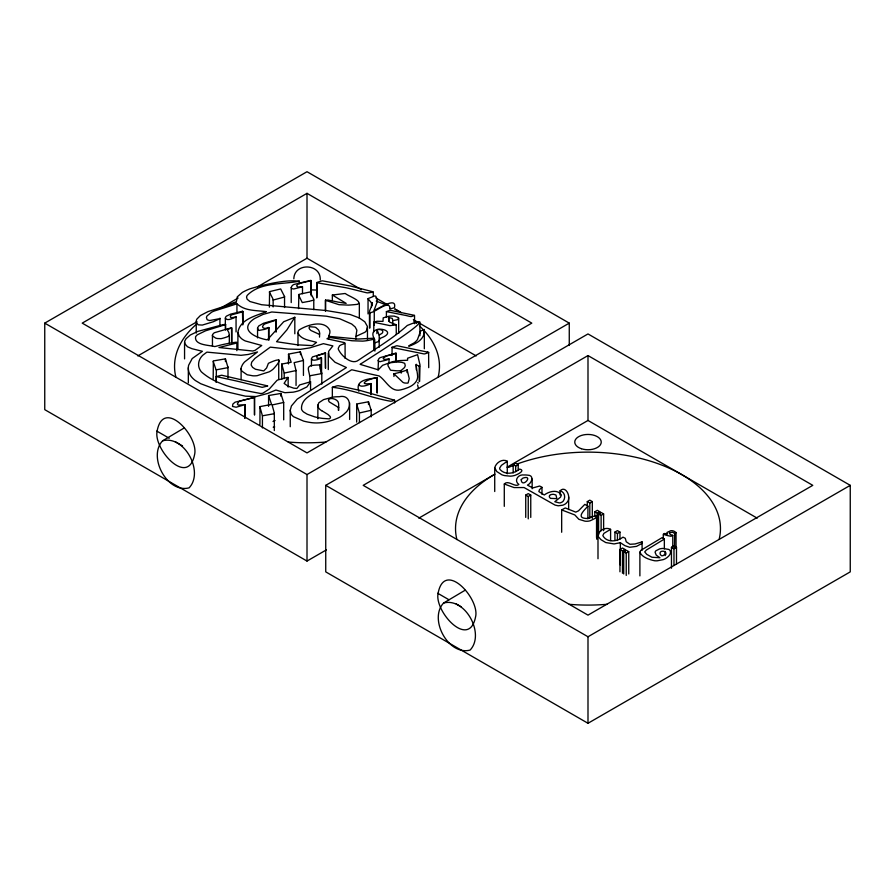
<?xml version="1.0" encoding="UTF-8"?>
<svg xmlns="http://www.w3.org/2000/svg" width="895" height="895" viewBox="0 0 895 895"><rect width="100%" height="100%" fill="white"/><g stroke="black" fill="none" stroke-linecap="round" stroke-linejoin="round"><path stroke-width="1.34" d="M269.361 307.13L269.585 291.613L280.683 288.951L284.554 296.592A2.618 1.51 0 0 1 284.364 297.073L273.143 300.049L273.143 306.929M297.979 345.548L297.979 332.325A11.042 6.377 0 0 1 299.198 329.931C307.253 324.717 324.247 319.571 329.673 330.087A22.957 13.257 0 0 1 329.819 333.007L328.857 335.927M319.604 333.264L319.526 337.124M237.902 348.983L237.902 332.481C239.815 319.291 255.701 315.913 266.341 311.661C256.596 310.285 245.342 311.225 237.533 304.278A7.529 4.352 0 0 0 237.287 304.043L237.186 303.953M229.288 335.11L229.288 335.714A2.651 1.533 0 0 1 228.952 336.218L225.26 337.527A49.426 28.539 0 0 1 221.031 338.679L217.34 338.523A11.109 6.41 0 0 1 215.628 338.075L212.585 335.983A4.9 2.83 0 0 1 212.507 334.898L213.301 333.634A8.76 5.057 0 0 1 214.531 332.683L229.668 328.286A12.687 7.317 0 0 0 230.395 328.096L231.57 327.738L231.57 342.606M317.87 418.849L317.87 405.099L318.855 402.739L323.598 399.617L332.795 397.134A22.979 13.268 0 0 1 339.127 396.742C350.404 394.001 352.462 407.617 344.933 413.233A28.674 16.558 0 0 1 339.227 417.462C329.785 421.959 318.889 424.252 308.506 422.171A48.833 28.192 0 0 1 303.528 421.075L293.605 416.746A16.714 9.655 0 0 1 290.964 413.658L290.248 410.212L291.423 405.938L297.241 399.103L346.41 367.532L335.01 362.251L329.159 356.378L328.566 351.433L332.884 345.895L323.408 343.658L309.883 347.864L300.362 349.374L287.977 349.072L270.29 347.148L254.941 358.403L251.719 362.128L251.126 364.959L252.591 367.375L255.489 369.243L263.745 370.933L266.598 367.968L268.377 363.392A1.913 1.108 0 0 1 268.69 363.18C277.842 358.984 284.107 357.217 273.4 368.908A25.787 14.891 0 0 1 269.16 371.839L257.156 375.676A14.197 8.2 0 0 1 252.882 375.81L247.165 374.759L242.03 371.246A12.038 6.947 0 0 1 241.348 367.174L242.344 364.97A30.777 17.766 0 0 1 244.693 361.882L257.525 351.948L248.273 354.454L240.979 355.315L207.316 352.16A1.264 0.727 0 0 0 206.711 352.272L202.841 355.181A28.539 16.479 0 0 0 199.876 359.141A35.062 20.238 0 0 0 198.6 365.115A30.005 17.329 0 0 0 201.319 371.817C217.34 386.025 240.14 389.526 260.546 393.487A5.034 2.909 0 0 0 262.951 393.151L269.317 389.012L276.566 380.856A5.079 2.931 0 0 1 277.584 380.028L287.474 377.388M257.547 337.885L257.559 327.962L258.778 325.925L263.499 323.263L273.512 320.455A9.655 5.571 0 0 1 274.25 320.242L276.275 320.018L276.275 331.027M368.046 313.932L368.046 298.606L374.569 295.965A1.756 1.018 0 0 1 375.855 296.368L376.974 298.919A25.653 14.812 0 0 1 376.918 302.667L374.289 309.737L374.244 325.377M319.772 364.925L320.197 365.35A9.565 5.527 0 0 1 320.32 365.786L321.629 373.618L310.431 375.654A1.555 0.906 0 0 1 310.028 375.643L310.017 375.654M356.657 422.138L356.725 403.992L368.494 401.777L371.145 410.29L359.421 412.975L359.421 422.608M268.578 406.352L268.578 395.534L280.851 393.453L283.625 402.481L272.102 404.965L274.262 412.752L273.87 413.781L262.425 415.806L262.425 427.967M213.178 378.865L213.357 360.931L225.428 358.85L227.934 367.308A1.421 0.817 0 0 1 227.52 367.711L216.523 369.792M332.347 295.014L344.911 293.515A2.372 1.365 0 0 1 345.526 293.649C347.405 295.63 363.583 301.302 357.497 304.322A105.33 60.815 0 0 1 348.457 305.117L339.037 304.692L326.149 300.519A5.851 3.379 0 0 1 325.713 300.34L327.973 300.038L335.032 301.47A159.545 92.107 0 0 0 338.355 302.152L346.164 303.383L332.347 295.014L332.347 300.519M293.828 278.804C294.276 262.347 321.081 263.41 320.253 279.866M504.288 506.346L504.288 484.016C508.248 479.519 515.162 487.887 518.887 484.486C513.573 480.783 518.104 474.026 524.011 474.976A12.027 6.947 0 0 1 527.479 475.122C534.651 475.077 531.943 483.121 527.446 485.124L532.749 487.943L539.685 486.03L541.978 487.35L541.978 494.331M676.049 547.941L676.038 532.536L675.087 533.207M561.668 509.926L565.26 507.957L575.787 512.13L578.45 510.877L584.827 504.377L587.914 506.134C583.797 510.743 575.06 518.608 587.836 518.507C594.996 514.603 602.883 515.274 590.04 520.812A7.686 4.43 0 0 1 584.938 521.158L578.841 519.29L575.228 515.363A3.994 2.305 0 0 0 574.724 514.905L561.668 509.926L561.668 532.256M369.467 327.839L369.467 312.702C368.953 309.681 374.032 303.808 371.492 302.801L368.046 298.796M560.057 495.013L560.057 490.829C566.054 484.62 571.849 498.202 566.871 502.487A10.382 5.997 0 0 1 562.798 505.205L558.189 505.787L555.057 505.093L524.078 487.551L514.032 487.562L504.288 484.016M311.426 365.977L311.482 358.615L312.467 356.926L325.388 352.921L325.601 368.214M373.786 331.888L373.786 322.267L377.052 321.249L382.982 321.383L383.217 317.837L388.553 316.327A72.942 42.121 0 0 1 390.198 316.092L394.214 316.114L398.275 317.501A2.092 1.208 0 0 1 398.644 318.038L397.525 319.728L392.782 320.611L392.782 324.728M610.591 529.348L603.912 533.364L602.827 535.59C606.709 543.041 617.237 541.721 622.965 537.134L625.281 538.287L626.22 541.755L629.912 544.272L635.014 543.981L642.084 541.878L641.95 543.422L636.502 546.375L629.644 547.281L624.867 545.648L620.336 542.694L614.071 543.936L605.77 542.56L600.97 539.651L598.073 536.407C597.905 530.668 605.591 526.461 610.591 529.348L610.591 540.513M288.47 363.952L288.548 354.084L300.094 351.892M287.977 377.41L284.118 383.396L287.899 386.114L293.728 388.173L296.883 388.452L299.691 384.928L310.565 381.773L306.929 386.92L299.389 390.556A30.933 17.866 0 0 1 293.112 392.178L284.901 392.704L275.928 390.019L267.538 393.498L256.104 396.552L245.431 396.172L214.766 389.001L200.715 383.709L195.334 380.509A32.298 18.65 0 0 1 190.053 374.748L189.069 372.555A40.756 23.527 0 0 1 188.61 365.283L192.201 358.548L202.393 351.287L191.966 348.703L187.469 346.757L184.75 343.59L184.739 341.107L186.059 338.713L190.322 334.998L197.75 331.418L222.273 324.863A12.496 7.216 0 0 1 224.488 324.471L225.641 324.572L225.641 330.076M196.24 333.085L196.24 322.077A14.611 8.435 0 0 1 196.9 319.079L200.379 315.555L208.099 311.561L236.202 302.599L237.264 296.849L242.344 292.43A52.078 30.061 0 0 1 249.772 288.895C263.756 284.599 286.825 279.229 298.829 281.265C281.701 284.666 260.288 282.014 247.199 295.384A15.327 8.849 0 0 0 246.561 297.14L247.109 299.21L249.962 301.525L261.541 304.725L325.959 310.509L350.135 314.503L359.242 317.915L364.813 321.797L367.397 326.429L366.749 330.143A13.884 8.01 0 0 1 364.858 332.302L355.919 336.397L356.87 330.188L355.158 326.966L351.724 324.035L339.798 318.788L326.384 316.192L271.756 311.986L263.074 314.413L254.739 318.43A34.178 19.735 0 0 0 250.41 321.842C240.777 332.134 259.472 338.702 267.314 339.854L283.704 321.741L294.813 317.266L294.813 333.779M665.153 551.421C666.115 554.385 661.931 557.786 660.376 554.587C657.926 549.429 668.979 550.414 665.153 555.605M298.55 308.618L298.863 294.41L310.017 291.971L313.697 298.941A5.527 3.188 0 0 1 313.776 299.624L313.787 309.681M259.908 424.487L260.009 406.598L271.565 404.417L268.578 395.534M639.891 575.899L639.891 552.181L640.764 550.403L662.132 537.615L664.347 538.891L664.358 548.836M494.722 491.523L494.722 467.794C495.908 462.793 502.375 458.307 507.275 461.249L507.275 473.802M300.261 351.892L303.394 360.45L294.119 362.654L296.01 370.564L284.207 373.081L284.207 378.585M389.951 307.858C388.911 299.355 374.177 313.563 369.467 312.702M389.884 308.171L389.694 309.077L394.113 307.813A1.331 0.772 0 0 0 394.449 307.634C397.257 295.999 378.205 309.055 374.244 310.252M358.906 391.328C354.442 379.267 370.183 378.82 377.22 377.869L377.22 393.006M388.475 317.971L389.661 322.144L395.568 324.493A2.584 1.488 0 0 1 396.194 324.818L396.306 334.529M388.609 317.501L392.312 318.396L392.782 320.611M664.358 539.07L646.414 550L644.713 551.924L646.749 554.341L651.918 557.238L659.939 557.742L656.236 555.124L655.095 552.293A6.623 3.826 0 0 1 655.912 550.794L659.548 548.937A11.098 6.41 0 0 1 662.77 548.422L668.677 549.407A6.064 3.502 0 0 1 670.12 550.582C671.832 553.792 668.173 557.026 665.634 558.536A14.208 8.2 0 0 1 663.184 559.632L657.21 560.807A10.718 6.187 0 0 1 654.39 560.717C649.177 559.532 642.14 557.406 639.891 552.181M378.048 369.993L378.495 359.264A8.905 5.135 0 0 1 380.14 357.631L395.78 353.156M291.222 302.577L291.222 287.452L292.05 285.863A8.626 4.978 0 0 1 293.705 284.532L310.565 280.415M419.61 381.471L420.012 364.959L417.573 354.666L407.572 358.246L407.594 360.237L400.233 360.551A32.791 18.929 0 0 0 392.267 361.793L382.579 365.328L378.294 369.825L360.092 364.343C364.276 361.546 450.677 307.623 407.27 325.478C392.513 338.914 374.96 348.949 358.526 360.17C351.645 365.574 340.592 355.17 338.232 348.938A10.024 5.784 0 0 1 338.791 347.26C338.802 344.239 345.884 344.351 344.486 342.763A5.18 2.987 0 0 0 343.479 342.416L326.977 338.791L329.091 337.348L352.082 340.76L362.609 341.129A28.047 16.2 0 0 0 368.863 340.29L374.49 339.115L374.915 351.064M328.767 336.106L328.678 339.093M328.678 336.341L358.056 339.037L373.953 338.187L373.953 350.572M294.813 317.266L286.959 329.796L276.544 341.711L297.565 344.844L311.673 345.571A2.875 1.656 0 0 0 312.769 345.302L316.55 342.382C310.095 340.346 301.279 339.787 297.979 333.175M419.61 366.346L416.007 364.701L417.182 372.465A53.901 31.112 0 0 1 417.506 374.781C418.815 381.684 412.271 386.248 406.487 388.117A30.911 17.844 0 0 1 400.266 389.963C390.589 392.088 386.047 380.588 379.234 376.001A4.195 2.428 0 0 0 378.473 375.81L351.713 369.758L322.39 387.882C314.783 393.576 300.519 397.716 301.548 409.25A13.727 7.921 0 0 0 303.562 411.98L307.242 414.217L314.581 416.824A37.489 21.648 0 0 0 322.614 418.401L329.315 418.86L330.423 417.853A5.616 3.244 0 0 0 330.21 416.533L328.275 414.698A148.111 85.506 0 0 0 321.719 410.693M396.261 361.647L396.261 353.391L385.991 356.143L383.149 358.459L384.291 359.555L389.012 358.906L386.897 359.958L380.129 361.647L378.495 361.334L378.048 360.361M225.641 324.572L205.581 330.792L197.403 334.752A14.846 8.57 0 0 0 195.558 336.811C194.349 345.291 208.692 345 214.666 346.555A3.334 1.924 0 0 0 215.393 346.443L220.483 345.112A92.241 53.252 0 0 1 235.721 342.259L236.839 342.416L236.358 343.02A16.3 9.409 0 0 1 233.852 343.781L218.951 347.528L252.726 351.008L255.041 350.381L261.776 345.492L245.342 340.973A20.607 11.903 0 0 1 241.27 338.444L239.2 336.173L237.902 332.481M254.627 397.335L240.274 401.072A5.146 2.976 0 0 0 238.573 401.978L237.365 404.037L238.204 405.088L244.973 404.674L236.123 407.236L232.499 406.431L232.845 404.081L235.094 402.179L254.627 397.335L254.627 414.911M541.978 487.35L539.417 489.755L538.857 491.568L544.272 494.98C548.993 491.377 557.607 489.017 561.4 494.991L560.538 497.117L554.788 501.759L559.039 502.856A2.126 1.231 0 0 0 560.762 502.699L561.892 502.184A7.831 4.52 0 0 0 563.246 501.088C565.931 497.542 564.801 491.914 560.057 490.829M302.499 293.649L302.499 286.769L293.683 288.995L291.804 288.604L291.222 287.452M320.734 357.888C322.01 358.235 312.892 362.095 311.426 359.096M377.22 377.869C372.219 377.388 355.662 384.962 369.937 383.709A10.863 6.276 0 0 0 370.44 383.597C371 384 359.935 388.643 358.906 384.458M162.621 440.787C147.451 456.741 167.32 493.693 189.113 487.842C204.273 471.889 184.404 434.936 162.621 440.787L184.101 428.023M443.607 603.006C428.436 618.96 448.305 655.923 470.099 650.072C485.269 634.119 465.4 597.166 443.607 603.006L465.087 590.252M325.601 353.089L317.971 355.516A4.732 2.73 0 0 0 316.897 356.49L316.942 358.123L319.179 358.324A32.768 18.918 0 0 0 319.962 358.112L320.22 358.034M507.275 461.249L501.379 465.389L499.712 467.973A6.03 3.479 0 0 0 500.148 469.64C505.406 475.301 514.245 473.634 519.659 469.069C526.517 470.58 515.665 475.569 513.126 475.827A10.035 5.795 0 0 1 510.228 476.162L504.69 475.614A14.107 8.144 0 0 1 501.804 474.742L496.747 471.52L494.722 467.794M672.783 547.93L672.783 535.367L671.004 536.284L668.129 535.713A20.495 11.825 0 0 1 666.786 535.389L663.587 534.438M326.339 549.899L307.007 561.064L44.75 409.653L44.75 323.129L307.007 171.717L569.265 323.129L569.265 345.459M307.007 193.342L82.217 323.129L307.007 452.904L531.798 323.129L307.007 193.342L307.007 258.23L361.39 289.633M137.808 355.919L197.023 321.73M219.991 308.473L238.115 298.013M257.458 286.847L307.007 258.23M44.75 323.129L307.007 474.54L569.265 323.129M325.735 485.347L587.993 333.936L850.25 485.347L850.25 571.871L587.993 723.283L325.735 571.871L325.735 485.347L587.993 636.759L850.25 485.347M587.993 355.572L363.202 485.347L587.993 615.134L812.783 485.347L587.993 355.572L587.993 420.46L757.192 518.149M418.793 518.149L494.935 474.193M507.017 467.212L587.993 420.46M513.171 472.974L513.171 464.606L515.677 463.151L518.194 464.606L518.194 470.188M513.171 464.606L515.677 466.06L518.194 464.606M525.734 517.399L525.734 495.069L528.24 493.615L530.757 495.069L530.757 517.399M525.734 495.069L528.24 496.524L530.757 495.069M587.288 505.787L587.288 501.603L589.805 500.148L592.311 501.603L592.311 518.339M587.288 501.603L589.805 503.046L592.311 501.603M594.828 515.934L594.828 511.75L597.345 510.307L599.851 511.75L599.851 514.547M594.828 511.75L597.345 513.204L599.851 511.75M598.598 534.863L598.598 513.931L601.116 512.477L603.622 513.931L603.622 530.679M598.598 513.931L601.116 515.375L603.622 513.931M614.932 540.435L614.932 532.066L617.438 530.612L619.955 532.066L619.955 539.036M614.932 532.066L617.438 533.51L619.955 532.066M619.955 571.793L619.955 549.474L622.472 548.02L624.978 549.474L624.978 552.26M619.955 549.474L622.472 550.917L624.978 549.474M623.725 573.975L623.725 551.644L626.231 550.19L628.749 551.644L628.749 573.975M623.725 551.644L626.231 553.099L628.749 551.644M663.262 538.488L663.262 534.304C663.989 531.91 669.124 535.848 666.965 533.151A2.719 1.577 0 0 1 667.111 532.391L670.803 530.713A4.721 2.719 0 0 1 672.257 530.735L672.66 530.791A4.128 2.383 0 0 1 674.136 531.238L676.038 532.536M671.463 568.224L671.463 547.292L673.98 545.838L676.486 547.292L676.486 564.04M671.463 547.292L673.98 548.747L676.486 547.292M674.517 547.494L674.707 533.42M386.405 317.121L386.405 311.617L389.023 310.632A5.538 3.2 0 0 1 390.858 310.431L412.707 314.984A12.261 7.082 0 0 0 413.11 315.062L414.295 315.297M394.606 402.963L394.606 400.21L392.122 401.027A9.129 5.269 0 0 1 390.623 401.24C372.13 398.118 354.375 390.444 335.681 387.714A24.78 14.309 0 0 0 335.099 387.636L332.347 387.278L332.347 398.286M276.275 320.018L265.088 323.822A9.185 5.303 0 0 0 263.432 325.053C260.467 328.096 265.423 329.237 267.616 327.727A18.157 10.483 0 0 0 268.086 327.581L268.914 327.783L268.914 340.156M379.189 347.26L379.189 335.099L382.008 333.309A6.466 3.737 0 0 0 382.668 332.325A7.238 4.184 0 0 0 382.78 332L382.691 330.926A2.965 1.712 0 0 0 382.21 330.389L381.348 329.931A4.464 2.573 0 0 0 379.737 329.528L376.907 329.584L376.907 333.634M273.009 421.489L275.078 420.538M423.525 329.875L423.95 329.684A16.904 9.767 0 0 1 424.331 329.517L423.581 335.178A27.924 16.121 0 0 1 422.295 337.605L421.735 338.366A29.636 17.106 0 0 1 418.054 341.868C413.3 345.134 402.023 349.072 413.736 343.121A23.919 13.817 0 0 0 417.473 339.585L420.449 331.34A4.441 2.562 0 0 1 421.187 330.781L422.708 330.188A6.131 3.535 0 0 0 423.525 329.863L423.738 329.785M332.347 387.278L337.057 385.834A5.929 3.423 0 0 1 338.634 385.767L359.432 390.287L394.606 400.21M268.914 327.783L266.028 328.901A17.665 10.192 0 0 1 264.484 329.394L258.912 330.445L257.547 328.264M407.113 370.06L403.578 371.179A49.012 28.293 0 0 1 402.426 371.593L401.642 371.85A26 15.014 0 0 1 400.445 372.219L393.934 373.797L393.934 376.493M311.192 295.797L311.192 280.672L299.489 283.402A6.466 3.737 0 0 0 297.979 284.151L296.569 285.874L297.811 286.926A4.218 2.439 0 0 0 298.818 287.049L302.499 286.769M196.24 322.077L198.108 324.829L202.315 325.075L213.312 321.752L220.181 318.564L209.587 320.544L207.17 319.761L206.443 317.591A9.856 5.694 0 0 1 207.092 315.868L211.645 312.198A18.873 10.897 0 0 1 214.643 310.889L236.94 303.83L236.94 313.463M428.705 352.518L426.009 353.469A32.399 18.705 0 0 1 424.756 353.872L424.465 353.917A2.54 1.466 0 0 1 423.424 353.816L393.241 347.685A3.032 1.745 0 0 1 392.032 347.294M216.288 376.594L221.401 375.262A3.077 1.779 0 0 1 222.24 375.352L267.448 385.868A1.656 0.951 0 0 1 267.728 385.98L262.213 387.356L241.963 382.31A307.746 177.68 0 0 0 234.803 380.632L216.288 376.594L216.31 382.288M312.086 300.519L313.787 300.049M311.852 300.586L309.692 301.156M308.92 301.335L302.264 302.588L298.55 294.947M400.994 370.496L400.837 370.53A6.164 3.558 0 0 1 399.651 370.754A16.591 9.576 0 0 1 396.944 370.81L391.104 370.295A1.175 0.682 0 0 1 390.421 370.038L388.016 365.731A11.601 6.701 0 0 1 388.173 364.175L388.732 363.281A2.864 1.656 0 0 1 389.414 362.855L396.53 362.061A21.301 12.295 0 0 1 402.012 362.385L404.697 363.314L405.222 365.54A12.362 7.138 0 0 1 404.294 367.755L401.184 370.452L401.184 373.159M236.056 331.944L236.056 316.808L234.311 317.222A14.913 8.603 0 0 1 232.689 317.557L231.033 317.535A1.163 0.671 0 0 1 230.563 317.3L230.351 316.405A5.448 3.144 0 0 1 230.63 315.801A4.9 2.83 0 0 1 231.727 314.816L240.699 312.355A8.883 5.124 0 0 0 241.863 311.963L242.567 311.695A16.748 9.666 0 0 1 243.004 311.538L242.478 311.259L242.78 324.952M374.915 342.819L378.809 341.454L379.771 339.071A6.22 3.591 0 0 0 379.681 338.478C403.142 330.49 366.256 322.547 373.953 338.187M242.444 311.27L230.552 314.156L226.469 316.125A6.925 4.005 0 0 0 225.574 317.289A7.473 4.318 0 0 0 225.339 318.217L225.339 329.438M373.282 296.279L373.282 292.15L367.767 292.855A5.672 3.278 0 0 1 366.335 292.699L349.475 288.537A169.412 97.812 0 0 0 346.018 287.754L317.669 282.876A4.229 2.439 0 0 1 317.255 282.798L316.841 297.845M216.087 382.031L216.4 369.814M273.199 427.195L274.72 426.937M281.757 379.2L281.757 364.064L291.188 362.262L288.47 354.319M396.306 324.907L389.963 325.623L373.786 322.267M319.705 364.925L319.582 364.936A3.625 2.092 0 0 0 319.067 364.981C301.156 365.16 311.438 369.635 309.726 382.512M328.521 400.356A8.133 4.699 0 0 0 329.371 401.967L338.724 407.594L338.724 410.302M427.609 352.093L428.615 352.272L428.705 367.655M427.452 352.059L427.116 352.003A14.13 8.156 0 0 1 425.964 351.757L397.145 345.761A2.618 1.51 0 0 0 396.172 345.906L395.668 346.074A13.045 7.529 0 0 1 394.807 346.41L392.066 347.282L392.066 355.528M386.405 311.617L405.961 315.487A61.061 35.252 0 0 1 409.328 316.315L410.536 316.528A2.976 1.723 0 0 0 411.577 316.494L414.542 315.454L414.542 323.71M672.783 535.367L670.31 534.539L669.348 532.995A1.432 0.828 0 0 1 669.538 532.682L672.537 532.256A2.774 1.6 0 0 1 673.555 532.738L674.517 533.532M417.529 382.758L418.502 382.982M319.526 334.417L311.046 330.546A13.761 7.943 0 0 1 309.737 329.304L309.29 328.588A17.016 9.823 0 0 1 309.055 327.95L309.525 326.709L314.727 327.122A6.287 3.625 0 0 1 316.069 327.671L318.351 329.752A16.323 9.42 0 0 1 319.616 333.264M375.889 298.013L387.982 304.982M395.232 309.167L401.273 312.657M413.356 319.638L476.207 355.919M157.151 431.278L169.233 438.259M175.275 441.738L182.524 445.934M438.136 593.508L449.01 599.784M456.26 603.968L461.093 606.765M393.934 373.797L402.806 382.254A4.978 2.875 0 0 0 404.954 383.049L407.65 383.127A1.186 0.682 0 0 0 408.131 382.859L409.228 378.596L407.348 370.687A9.498 5.482 0 0 0 407.236 370.362L407.18 370.206M417.573 384.928L418.457 388.598M376.907 329.584L379.189 335.099M407.046 369.881L407.046 372.589M359.421 412.975L356.657 404.249M345.078 343.121L345.112 358.358M216.087 369.87L213.178 361.379M262.425 415.806L259.908 406.912M281.757 364.064L284.207 373.081M328.454 400.132C329.528 396.619 338.433 399.237 338.534 403.242A44.168 25.496 0 0 1 338.679 405.144L338.724 407.594M284.543 296.469L284.554 307.533M227.99 366.894L228.001 377.824M317.87 405.099L318.374 407.505A12.944 7.473 0 0 0 321.708 410.704M321.797 373.058L321.797 384.156M269.361 292.005L272.662 298.348A6.478 3.737 0 0 1 272.818 298.717L273.042 299.668A27.89 16.099 0 0 0 273.143 300.049M225.339 318.217C227.274 321.596 233.024 318.005 235.877 317.087A4.33 2.506 0 0 1 236.056 316.808M673.98 548.747L673.98 565.495M642.084 541.878L642.084 550.246M626.231 553.099L626.231 575.429M622.472 550.917L622.472 573.247M620.336 542.694L620.336 565.025M617.438 533.51L617.438 540.49M601.116 515.375L601.116 530.735M597.994 535.02L597.994 558.748M597.345 513.204L597.345 535.534M596.775 516.918L596.775 539.249M596.54 515.33L596.54 537.66M589.805 503.046L589.805 518.395M587.914 506.134L587.914 518.697M587.993 636.759L587.993 723.283M568.638 497.005L568.638 509.568M532.156 479.004L532.156 488.771M528.24 496.524L528.24 518.854M515.677 466.06L515.677 471.643M424.331 329.517L424.331 348.781M419.923 321.965L419.923 335.726M419.196 366.357L419.196 381.494M416.287 364.265L416.287 369.769M398.678 318.24L398.678 333.365M396.015 353.178L396.015 361.435M389.012 358.906L389.012 363.023M388.654 317.345L388.654 321.473M377.03 377.589L377.03 392.715M374.49 339.115L374.49 350.124M372.354 302.667L372.354 305.419M371.492 302.801L371.492 306.918M371.19 410.011L371.19 416.891M371.145 383.631L371.145 394.639M370.944 383.485L370.944 394.494M369.892 312.87L369.892 328.006M368.494 401.777L368.494 404.529M367.465 327.727L367.465 340.1M359.342 303.304L359.342 318.43M355.919 336.397L355.919 339.149M349.632 402.963L349.632 419.475M338.344 407.549L338.344 410.257M328.286 353.066L328.286 369.579M325.523 299.982L325.523 310.99M325.467 300.228L325.467 311.236M325.388 352.921L325.388 368.058M321.562 357.944L321.562 373.081M321.249 357.743L321.249 372.879M320.052 364.903L320.052 369.031M316.696 297.61L316.696 282.484L321.976 280.862A4.564 2.64 0 0 1 322.793 280.907L351.232 286.187L372.219 291.591A2.954 1.712 0 0 1 373.26 292.162M310.957 280.415L310.957 294.175M310.565 381.773L310.565 390.03M307.007 474.54L307.007 561.064M303.439 360.305L303.439 375.43M300.485 351.892L300.485 354.644M299.299 280.806L299.344 283.883M296.055 370.351L296.055 385.476M290.248 410.212L290.248 426.725M288.145 377.421L288.145 387.054M283.693 402.28L283.693 419.856M280.851 393.453L280.851 396.161M278.725 359.555L278.725 378.809M276.052 319.817L276.052 332.202M274.317 413.009L274.317 430.584M268.567 327.447L268.567 339.831M254.381 397.145L254.381 414.721M244.973 404.674L244.973 418.189M244.727 404.506L244.727 418.032M243.004 311.538L243.004 323.923M241.102 368.639L241.102 379.648M236.839 342.416L236.839 350.672M231.839 342.83L231.839 327.962L227.196 329.539L228.74 332.347A32.164 18.571 0 0 1 229.265 335.11M229.321 335.502L229.321 343.613M225.428 358.85L225.428 361.558M219.924 318.172L219.924 326.418M212.451 335.334L212.451 346.152M188.33 367.711L188.33 382.847M184.56 342.371L184.56 358.884M419.386 325.858A132.46 76.478 0 0 1 438.136 377.153M325.97 442.018A132.46 76.478 0 0 1 288.268 442.04M175.912 377.287A132.46 76.478 0 0 1 195.513 325.053M222.575 307.41A132.46 76.478 0 0 1 235.295 302.04M310.934 289.89A132.46 76.478 0 0 1 316.338 290.047M376.224 301.134A132.46 76.478 0 0 1 386.293 305.072M394.84 309.088A132.46 76.478 0 0 1 400.58 312.21M413.915 321.182A132.46 76.478 0 0 1 416.634 323.408M517.422 463.901A132.46 76.478 0 0 1 660.074 464.449A132.46 76.478 0 0 1 719.121 539.428M606.967 604.304A132.46 76.478 0 0 1 569.265 604.315M456.897 539.562A132.46 76.478 0 0 1 494.241 474.585M508.517 467.436A132.46 76.478 0 0 1 513.652 465.322M521.214 479.754C521.863 488.704 533.633 475.29 523.866 477.807A7.484 4.318 0 0 0 522.523 478.355L521.214 479.754M157.173 430.775C152.821 448.787 188.107 487.954 194.584 454.582C198.936 436.57 163.651 397.402 157.173 430.775M438.158 593.005C433.806 611.016 469.092 650.184 475.581 616.812C479.933 598.8 444.636 559.621 438.158 593.005M549.53 495.785L549.452 496.009A7.25 4.184 0 0 0 549.329 496.926L550.403 498.347L556.824 498.649L555.974 494.991L553.613 494.32A7.194 4.151 0 0 0 552.025 494.409L550.682 494.689A1.734 0.996 0 0 0 550.067 495.036L549.53 495.785M581.37 448.719A13.246 7.652 0 0 0 601.239 442.096A13.246 7.652 0 0 0 581.37 435.473A13.246 7.652 0 0 0 581.37 448.719"/></g></svg>
